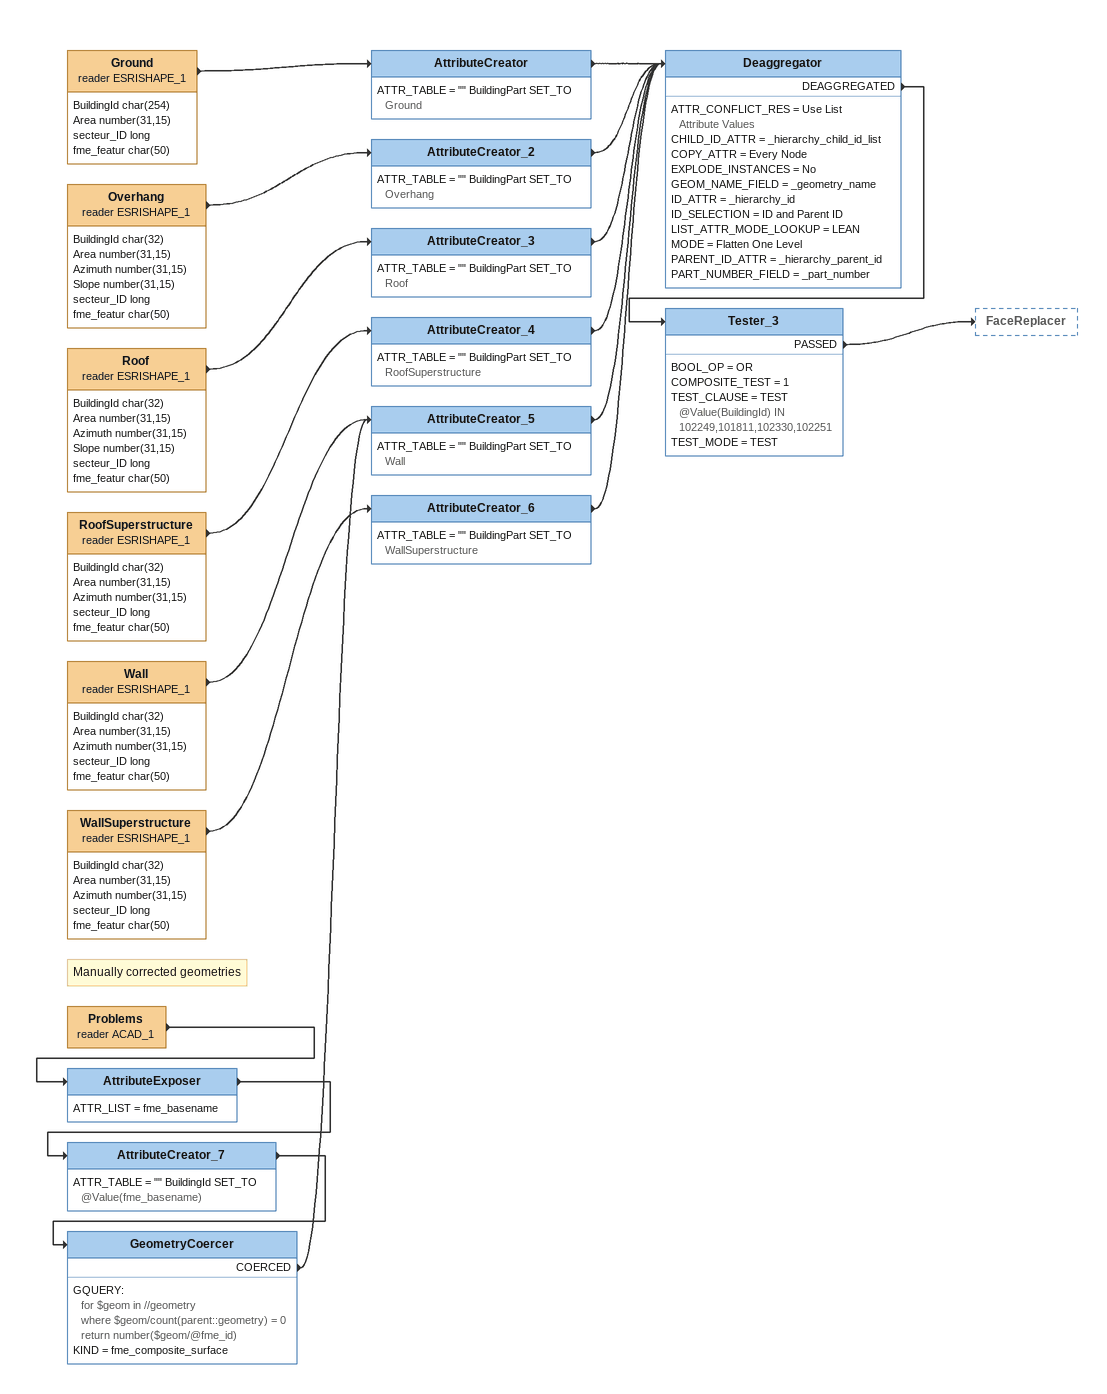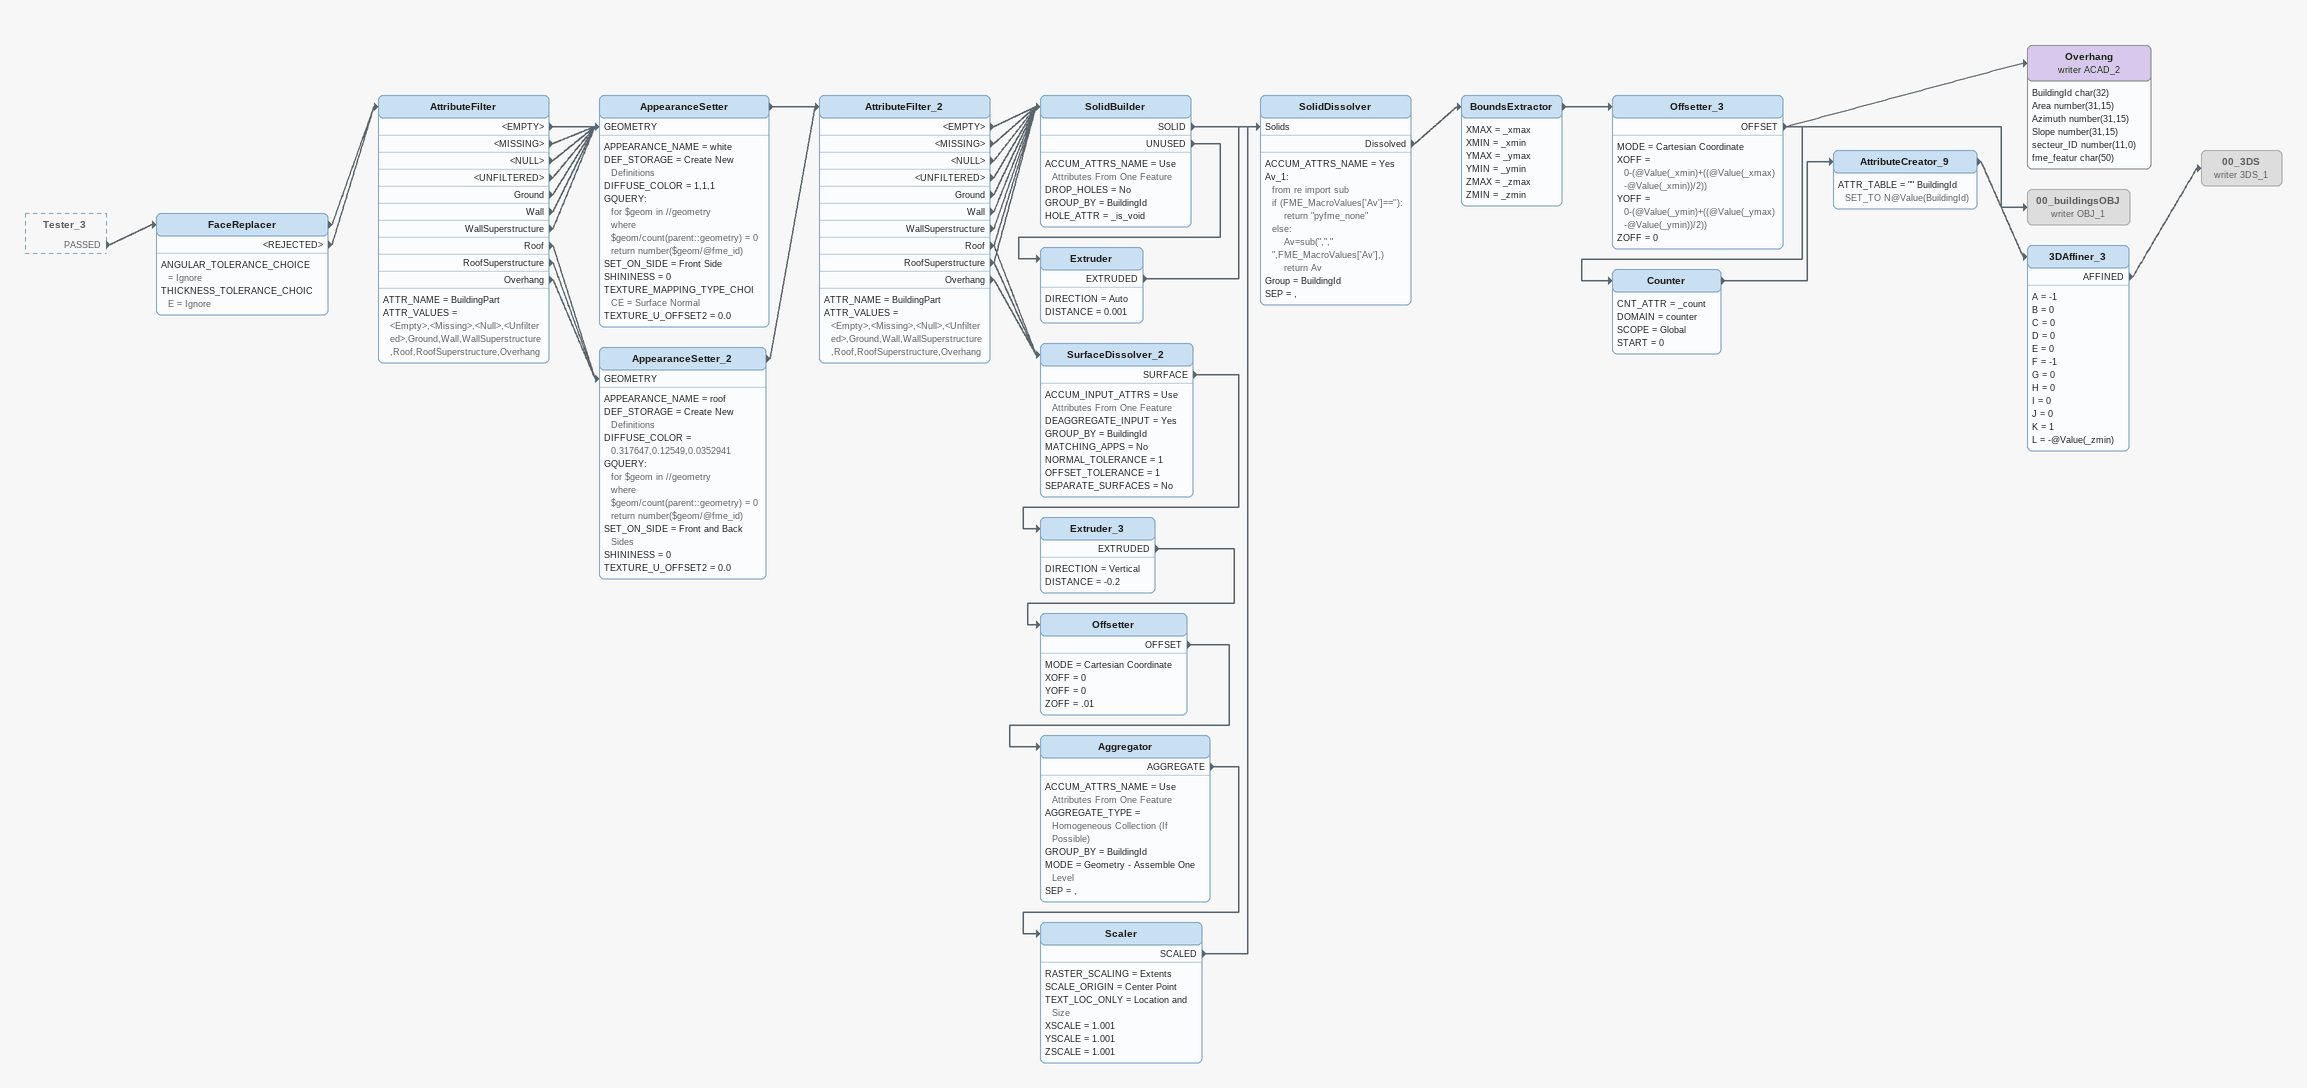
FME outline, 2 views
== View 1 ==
Ground (reader ESRISHAPE_1)
    attributes: BuildingId char(254), Area number(31,15), secteur_ID long, fme_featur char(50)
    -> AttributeCreator
AttributeCreator
    ATTR_TABLE = "" BuildingPart SET_TO Ground
    -> Deaggregator
Overhang (reader ESRISHAPE_1)
    attributes: BuildingId char(32), Area number(31,15), Azimuth number(31,15), Slope number(31,15), secteur_ID long, fme_featur char(50)
    -> AttributeCreator_2
AttributeCreator_2
    ATTR_TABLE = "" BuildingPart SET_TO Overhang
    -> Deaggregator
Roof (reader ESRISHAPE_1)
    attributes: BuildingId char(32), Area number(31,15), Azimuth number(31,15), Slope number(31,15), secteur_ID long, fme_featur char(50)
    -> AttributeCreator_3
AttributeCreator_3
    ATTR_TABLE = "" BuildingPart SET_TO Roof
    -> Deaggregator
RoofSuperstructure (reader ESRISHAPE_1)
    attributes: BuildingId char(32), Area number(31,15), Azimuth number(31,15), secteur_ID long, fme_featur char(50)
    -> AttributeCreator_4
AttributeCreator_4
    ATTR_TABLE = "" BuildingPart SET_TO RoofSuperstructure
    -> Deaggregator
Wall (reader ESRISHAPE_1)
    attributes: BuildingId char(32), Area number(31,15), Azimuth number(31,15), secteur_ID long, fme_featur char(50)
    -> AttributeCreator_5
WallSuperstructure (reader ESRISHAPE_1)
    attributes: BuildingId char(32), Area number(31,15), Azimuth number(31,15), secteur_ID long, fme_featur char(50)
    -> AttributeCreator_6
AttributeCreator_6
    ATTR_TABLE = "" BuildingPart SET_TO WallSuperstructure
    -> Deaggregator
Note: Manually corrected geometries
Problems (reader ACAD_1)
    -> AttributeExposer
AttributeExposer
    ATTR_LIST = fme_basename
    -> AttributeCreator_7
AttributeCreator_7
    ATTR_TABLE = "" BuildingId SET_TO @Value(fme_basename)
    -> GeometryCoercer
GeometryCoercer
    GQUERY:
      for $geom in //geometry
      where $geom/count(parent::geometry) = 0
      return number($geom/@fme_id)
    KIND = fme_composite_surface
    COERCED -> AttributeCreator_5
AttributeCreator_5
    ATTR_TABLE = "" BuildingPart SET_TO Wall
    -> Deaggregator
Deaggregator
    ATTR_CONFLICT_RES = Use List Attribute Values
    CHILD_ID_ATTR = _hierarchy_child_id_list
    COPY_ATTR = Every Node
    EXPLODE_INSTANCES = No
    GEOM_NAME_FIELD = _geometry_name
    ID_ATTR = _hierarchy_id
    ID_SELECTION = ID and Parent ID
    LIST_ATTR_MODE_LOOKUP = LEAN
    MODE = Flatten One Level
    PARENT_ID_ATTR = _hierarchy_parent_id
    PART_NUMBER_FIELD = _part_number
    DEAGGREGATED -> Tester_3
Tester_3
    BOOL_OP = OR
    COMPOSITE_TEST = 1
    TEST_CLAUSE = TEST @Value(BuildingId) IN 102249,101811,102330,102251
    TEST_MODE = TEST
    PASSED -> FaceReplacer

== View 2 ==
Tester_3 [outside]
    PASSED -> FaceReplacer
FaceReplacer
    ANGULAR_TOLERANCE_CHOICE = Ignore
    THICKNESS_TOLERANCE_CHOICE = Ignore
    -> AttributeFilter
    <REJECTED> -> AttributeFilter
AttributeFilter
    ATTR_NAME = BuildingPart
    ATTR_VALUES = <Empty>,<Missing>,<Null>,<Unfiltered>,Ground,Wall,WallSuperstructure,Roof,RoofSuperstructure,Overhang
    <EMPTY> -> AppearanceSetter [GEOMETRY]
    <MISSING> -> AppearanceSetter [GEOMETRY]
    <NULL> -> AppearanceSetter [GEOMETRY]
    <UNFILTERED> -> AppearanceSetter [GEOMETRY]
    Ground -> AppearanceSetter [GEOMETRY]
    Wall -> AppearanceSetter [GEOMETRY]
    WallSuperstructure -> AppearanceSetter [GEOMETRY]
    Roof -> AppearanceSetter_2 [GEOMETRY]
    RoofSuperstructure -> AppearanceSetter_2 [GEOMETRY]
    Overhang -> AppearanceSetter_2 [GEOMETRY]
AppearanceSetter
    APPEARANCE_NAME = white
    DEF_STORAGE = Create New Definitions
    DIFFUSE_COLOR = 1,1,1
    GQUERY:
      for $geom in //geometry
      where $geom/count(parent::geometry) = 0
      return number($geom/@fme_id)
    SET_ON_SIDE = Front Side
    SHININESS = 0
    TEXTURE_MAPPING_TYPE_CHOICE = Surface Normal
    TEXTURE_U_OFFSET2 = 0.0
    -> AttributeFilter_2
AppearanceSetter_2
    APPEARANCE_NAME = roof
    DEF_STORAGE = Create New Definitions
    DIFFUSE_COLOR = 0.317647,0.12549,0.0352941
    GQUERY:
      for $geom in //geometry
      where $geom/count(parent::geometry) = 0
      return number($geom/@fme_id)
    SET_ON_SIDE = Front and Back Sides
    SHININESS = 0
    TEXTURE_U_OFFSET2 = 0.0
    -> AttributeFilter_2
AttributeFilter_2
    ATTR_NAME = BuildingPart
    ATTR_VALUES = <Empty>,<Missing>,<Null>,<Unfiltered>,Ground,Wall,WallSuperstructure,Roof,RoofSuperstructure,Overhang
    <EMPTY> -> SolidBuilder
    <MISSING> -> SolidBuilder
    <NULL> -> SolidBuilder
    <UNFILTERED> -> SolidBuilder
    Ground -> SolidBuilder
    Wall -> SolidBuilder
    WallSuperstructure -> SolidBuilder
    Roof -> SolidBuilder
    Roof -> SurfaceDissolver_2
    RoofSuperstructure -> SolidBuilder
    RoofSuperstructure -> SurfaceDissolver_2
    Overhang -> SurfaceDissolver_2
SolidBuilder
    ACCUM_ATTRS_NAME = Use Attributes From One Feature
    DROP_HOLES = No
    GROUP_BY = BuildingId
    HOLE_ATTR = _is_void
    SOLID -> SolidDissolver [Solids]
    UNUSED -> Extruder
Extruder
    DIRECTION = Auto
    DISTANCE = 0.001
    EXTRUDED -> SolidDissolver [Solids]
SurfaceDissolver_2
    ACCUM_INPUT_ATTRS = Use Attributes From One Feature
    DEAGGREGATE_INPUT = Yes
    GROUP_BY = BuildingId
    MATCHING_APPS = No
    NORMAL_TOLERANCE = 1
    OFFSET_TOLERANCE = 1
    SEPARATE_SURFACES = No
    SURFACE -> Extruder_3
Extruder_3
    DIRECTION = Vertical
    DISTANCE = -0.2
    EXTRUDED -> Offsetter
Offsetter
    MODE = Cartesian Coordinate
    XOFF = 0
    YOFF = 0
    ZOFF = .01
    OFFSET -> Aggregator
Aggregator
    ACCUM_ATTRS_NAME = Use Attributes From One Feature
    AGGREGATE_TYPE = Homogeneous Collection (If Possible)
    GROUP_BY = BuildingId
    MODE = Geometry - Assemble One Level
    SEP = ,
    AGGREGATE -> Scaler
Scaler
    RASTER_SCALING = Extents
    SCALE_ORIGIN = Center Point
    TEXT_LOC_ONLY = Location and Size
    XSCALE = 1.001
    YSCALE = 1.001
    ZSCALE = 1.001
    SCALED -> SolidDissolver [Solids]
SolidDissolver
    ACCUM_ATTRS_NAME = Yes
    Av_1:
      from re import sub
      if (FME_MacroValues['Av']==''):
          return "pyfme_none"
      else:
          Av=sub(","," ",FME_MacroValues['Av'],)
          return Av
    Group = BuildingId
    SEP = ,
    Dissolved -> BoundsExtractor
BoundsExtractor
    XMAX = _xmax
    XMIN = _xmin
    YMAX = _ymax
    YMIN = _ymin
    ZMAX = _zmax
    ZMIN = _zmin
    -> Offsetter_3
Offsetter_3
    MODE = Cartesian Coordinate
    XOFF = 0-(@Value(_xmin)+((@Value(_xmax)-@Value(_xmin))/2))
    YOFF = 0-(@Value(_ymin)+((@Value(_ymax)-@Value(_ymin))/2))
    ZOFF = 0
    OFFSET -> Overhang (writer ACAD_2)
    OFFSET -> 00_buildingsOBJ (writer OBJ_1)
    OFFSET -> Counter
Overhang (writer ACAD_2)
    attributes: BuildingId char(32), Area number(31,15), Azimuth number(31,15), Slope number(31,15), secteur_ID number(11,0), fme_featur char(50)
00_buildingsOBJ (writer OBJ_1) [off]
Counter
    CNT_ATTR = _count
    DOMAIN = counter
    SCOPE = Global
    START = 0
    -> AttributeCreator_9
AttributeCreator_9
    ATTR_TABLE = "" BuildingId SET_TO N@Value(BuildingId)
    -> 3DAffiner_3
3DAffiner_3
    A = -1
    B = 0
    C = 0
    D = 0
    E = 0
    F = -1
    G = 0
    H = 0
    I = 0
    J = 0
    K = 1
    L = -@Value(_zmin)
    AFFINED -> 00_3DS (writer 3DS_1)
00_3DS (writer 3DS_1) [off]
